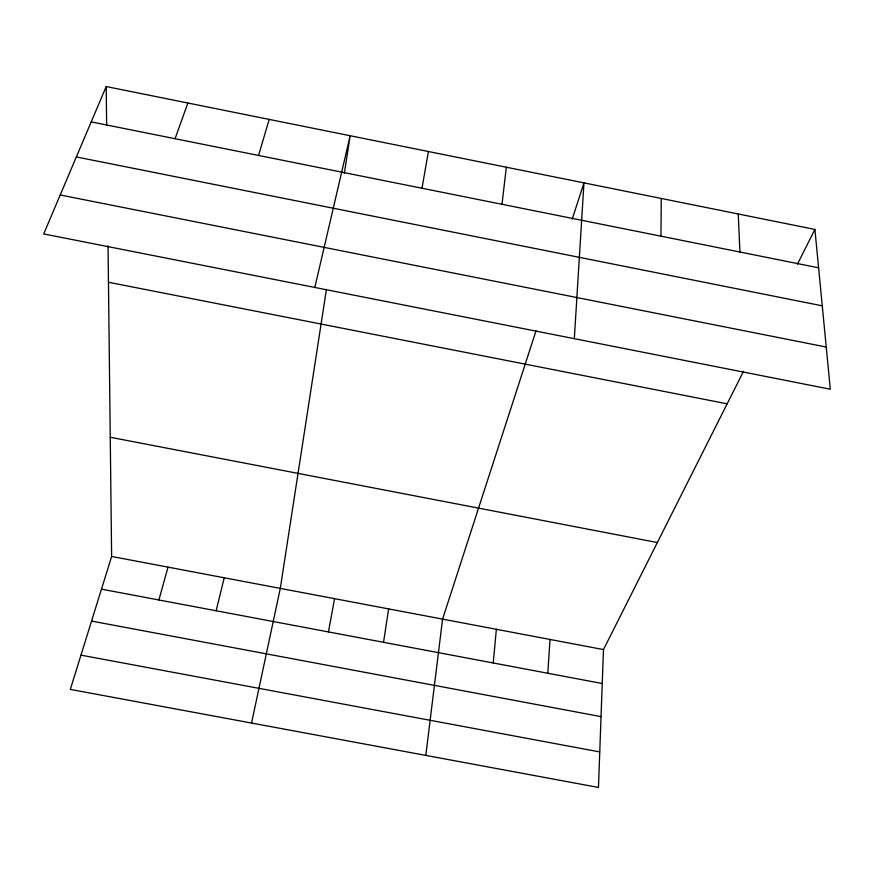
<?xml version="1.0" encoding="UTF-8"?>
<svg xmlns="http://www.w3.org/2000/svg" width="874" height="874" viewBox="0 0 874 874"><rect width="100%" height="100%" fill="white"/><g stroke="black" fill="none" stroke-linecap="round" stroke-linejoin="round"><path stroke-width="1.31" d="M660.962 236.188L661.257 198.453M743.512 371.308L603.475 649.579L598.461 787.452L70.324 689.4L111.632 556.465L108.037 245.823M574.327 338.686L583.963 182.874L572.208 219.134M547.801 673.253L549.997 639.451M493.209 662.973L496.366 629.302M501.993 204.287L506.341 167.218M425.802 755.398L442.572 619.12L536.002 330.853M383.533 642.303L388.635 608.905M326.417 289.469L280.292 588.388L251.548 723.049M344.334 173.413L350.146 135.732L314.826 287.448M422 188.249L428.402 151.508M328.46 631.924L334.545 598.668M216.14 610.762L224.236 577.78M158.893 599.979L168.016 567.139M258.551 155.452L269.181 119.41M175.062 138.704L187.866 103.012M106.202 86.548L43.7 233.926L830.3 389.214L814.907 229.436L106.202 86.548L106.65 125.605M797.427 264.177L814.907 229.436M91.552 621.075L601.039 716.625M80.976 655.139L599.761 751.935M111.632 556.465L603.475 649.579M101.471 589.163L602.241 683.512M110.255 437.251L657.346 542.536M108.463 282.258L727.157 403.821M76.344 156.938L822.27 305.834M60.219 194.978L826.236 347.054M91.213 121.89L818.61 267.805M738.246 213.977L739.95 252.029"/></g></svg>
